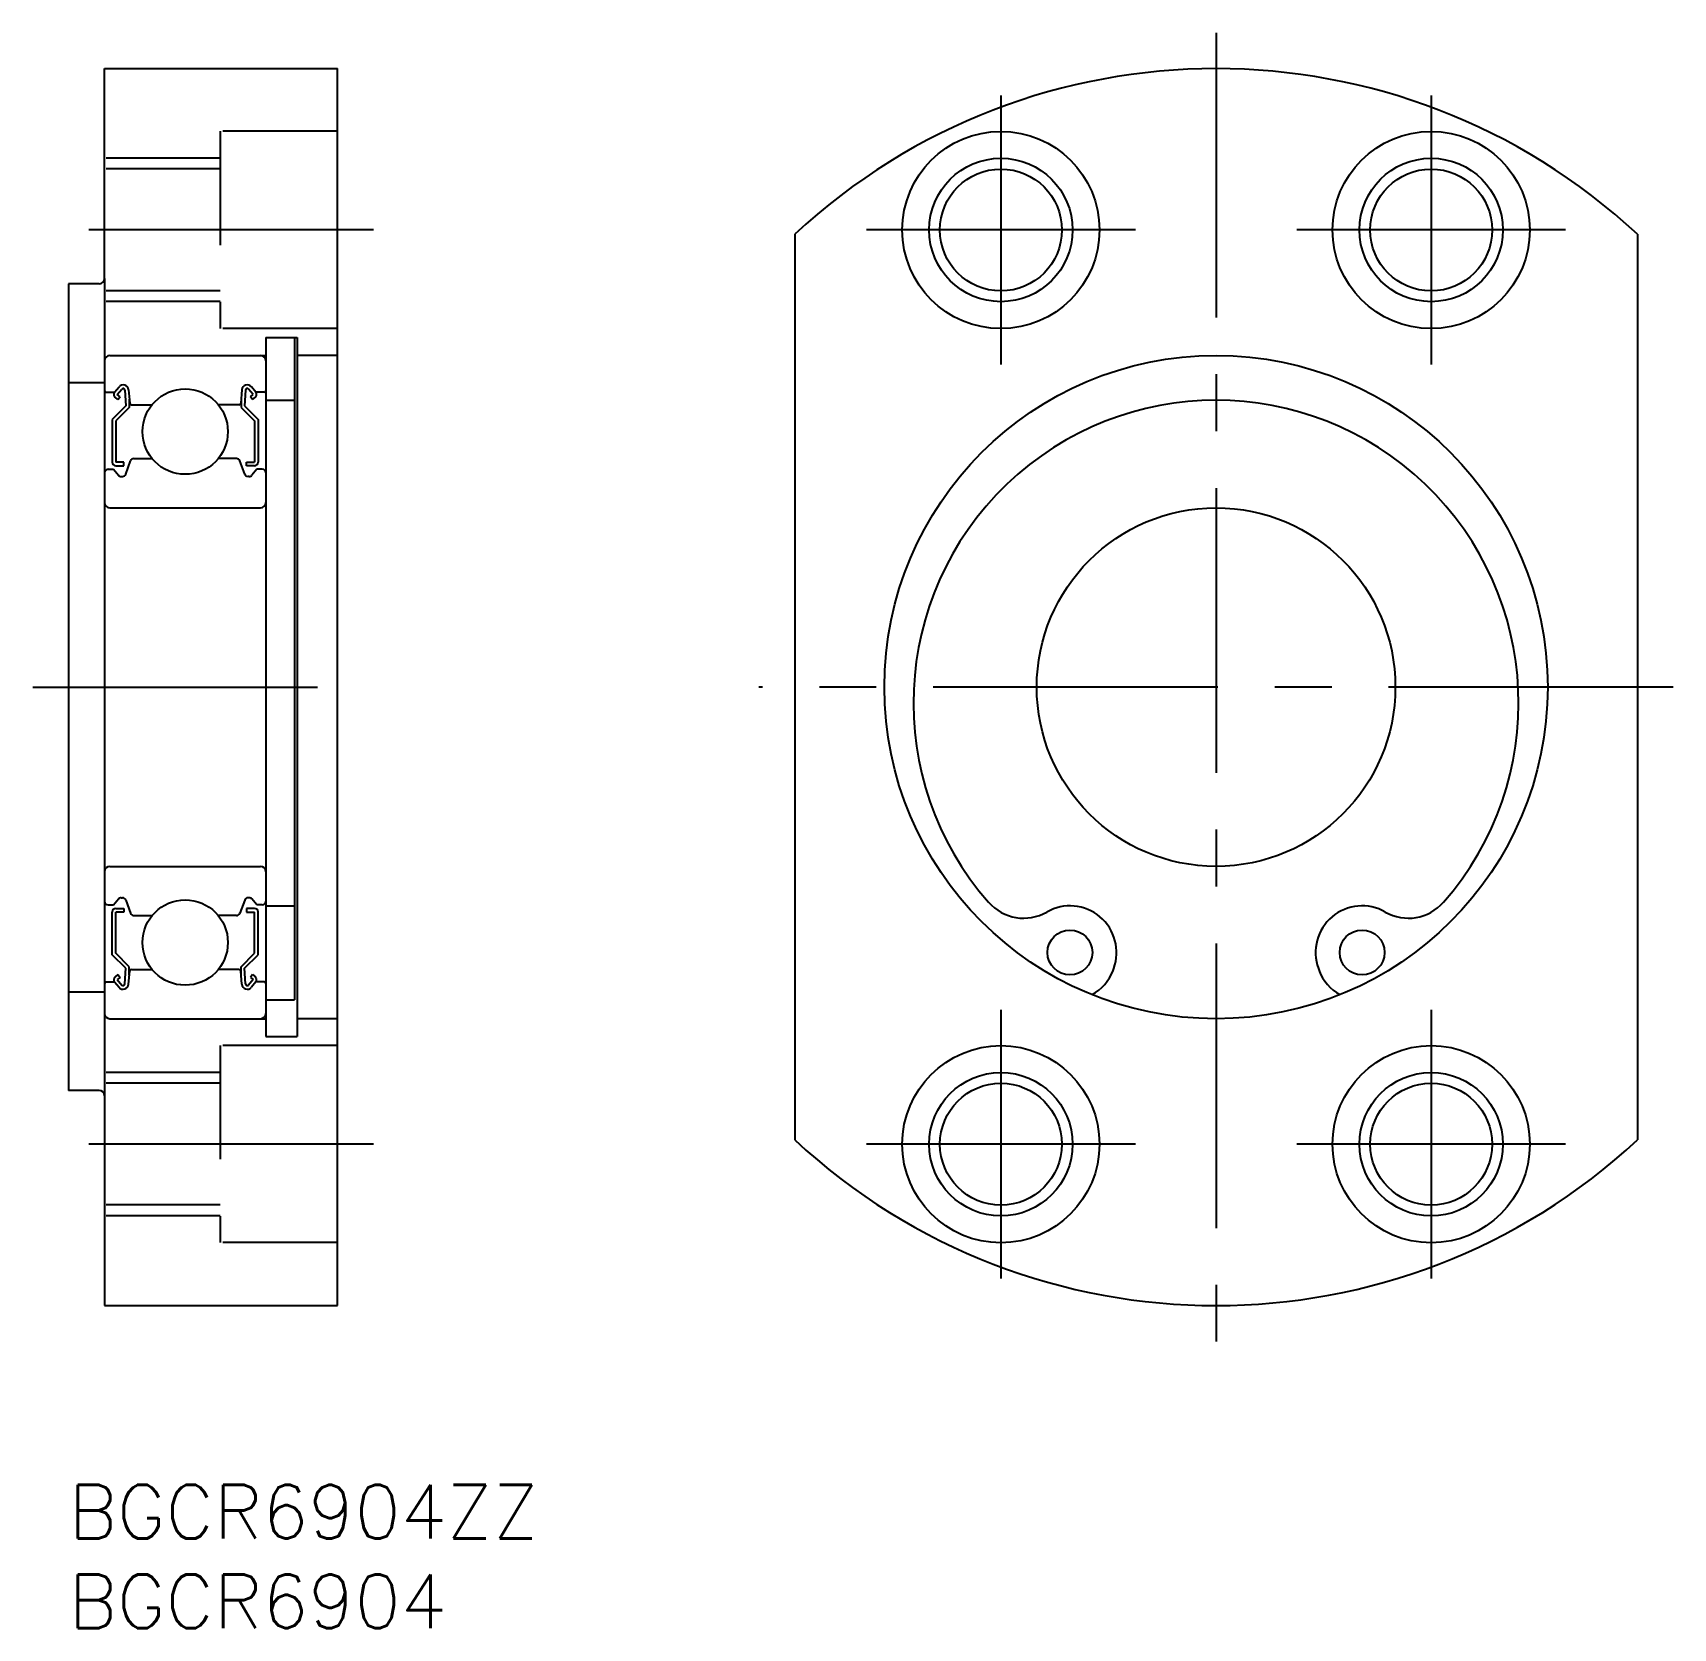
# Model space of a CAD drawing. Extents: x -2 to 89.5, y -8 to 81.
import ezdxf

# ---------------------------------------------------------------- set-up
doc = ezdxf.new("R2010")
doc.units = 0
doc.header["$LTSCALE"] = 0.5
doc.linetypes.add('CENTER', pattern=[50.8, 31.75, -6.35, 6.35, -6.35])
doc.linetypes.add('DASHED', pattern=[19.05, 12.7, -6.35])
for name, color, linetype in [('MSM_CENTER', 1, 'CENTER'), ('MSM_CONTINUOUS', 7, 'CONTINUOUS'), ('MSM_DASHED', 4, 'DASHED'), ('MSM_NARROW', 5, 'CONTINUOUS'), ('MSM_PART_NUMBER', 7, 'CONTINUOUS')]:
    doc.layers.add(name, color=color, linetype=linetype)
doc.styles.get("Standard").update_dxf_attribs({"font": 'txt.shx', "height": 3, "bigfont": 'bigfont.shx'})

# ---------------------------------------------------------------- blocks, each defined once
blk = doc.blocks.new('*U4')
at = {"layer": 'MSM_PART_NUMBER'}
blk.add_text('BGCR6904ZZ', height=3, dxfattribs=at).set_placement((0, -3))
blk = doc.blocks.new('*U5')
at = {"layer": 'MSM_PART_NUMBER'}
blk.add_text('BGCR6904', height=3, dxfattribs=at).set_placement((0, -8))

msp = doc.modelspace()

# ---------------------------------------------------------------- linework, layer by layer
at = {"layer": 'MSM_CENTER'}
for p, q in [((64, 81), (64, 8)), ((52, 77.5), (52, 62.5)), ((76, 77.5), (76, 62.5)), ((17, 70), (0, 70)), ((59.5, 70), (44.5, 70)), ((83.5, 70), (68.5, 70)), ((-2, 44.5), (17, 44.5)), ((89.5, 44.5), (38.5, 44.5)), ((52, 26.5), (52, 11.5)), ((76, 26.5), (76, 11.5)), ((17, 19), (0, 19)), ((59.5, 19), (44.5, 19)), ((83.5, 19), (68.5, 19))]:
    msp.add_line(p, q, dxfattribs=at)
at = {"layer": 'MSM_CONTINUOUS'}
for p, q in [((2, 67.3), (2, 79)), ((2, 79), (15, 79)), ((15, 10), (15, 79)), ((40.5, 69.759), (40.5, 19.241)), ((87.5, 69.759), (87.5, 19.241)), ((0, 67), (0, 22)), ((1.7, 67), (0, 67)), ((11, 64), (11, 25)), ((11, 64), (12.75, 64)), ((12.6, 64, -0.5), (12.6, 27.051, -0.5)), ((12.75, 64), (12.75, 25)), ((2, 62.7), (2, 26.3)), ((2.3, 63), (11, 63)), ((15, 63), (12.75, 63)), ((0, 61.5), (2, 61.5)), ((2.1, 60.95), (2.56, 60.95)), ((2.56, 60.95), (2.81, 61.247)), ((2.738, 60.54), (2.585, 60.668)), ((2.713, 60.821), (2.963, 61.119)), ((2.866, 60.693), (2.713, 60.821)), ((2.738, 60.54), (2.866, 60.693)), ((3.14, 61.06), (3.183, 60.183)), ((3.338, 61.081), (3.403, 60.341)), ((3.383, 60.57), (3.383, 60.1)), ((9.662, 61.081), (9.597, 60.341)), ((9.617, 60.57), (9.617, 60.1)), ((9.86, 61.06), (9.817, 60.183)), ((10.287, 60.821), (10.037, 61.119)), ((10.134, 60.693), (10.287, 60.821)), ((10.262, 60.54), (10.134, 60.693)), ((10.44, 60.95), (10.19, 61.247)), ((10.262, 60.54), (10.415, 60.668)), ((10.9, 60.95), (10.44, 60.95)), ((11, 60.5), (12.6, 60.5)), ((3.183, 60.183), (2.433, 59.433)), ((3.383, 60.1), (2.633, 59.35)), ((3.503, 60.25), (4.651, 60.25)), ((9.497, 60.25), (8.349, 60.25)), ((9.617, 60.1), (10.367, 59.35)), ((9.817, 60.183), (10.567, 59.433)), ((2.433, 59.433), (2.433, 57.05)), ((2.633, 59.35), (2.633, 57.05)), ((10.367, 59.35), (10.367, 57.05)), ((10.567, 59.433), (10.567, 57.05)), ((3.083, 57.05), (2.633, 57.05)), ((2.633, 56.85), (3.083, 56.85)), ((3.083, 56.85), (3.083, 57.05)), ((3.182, 56.382), (3.45, 57.118)), ((3.638, 57.25), (4.651, 57.25)), ((9.362, 57.25), (8.349, 57.25)), ((9.818, 56.382), (9.55, 57.118)), ((9.917, 57.05), (10.367, 57.05)), ((9.917, 56.85), (9.917, 57.05)), ((10.367, 56.85), (9.917, 56.85)), ((2.2, 56.65), (2.5, 56.65)), ((2.5, 56.65), (2.776, 56.321)), ((2.929, 56.25), (2.994, 56.25)), ((10.071, 56.25), (10.006, 56.25)), ((10.5, 56.65), (10.224, 56.321)), ((10.8, 56.65), (10.5, 56.65)), ((2.3, 54.5), (10.7, 54.5)), ((2.3, 34.5), (10.7, 34.5)), ((2.2, 32.35), (2.5, 32.35)), ((2.5, 32.35), (2.776, 32.679)), ((2.633, 32.15), (3.083, 32.15)), ((2.929, 32.75), (2.994, 32.75)), ((3.083, 32.15), (3.083, 31.95)), ((3.182, 32.618), (3.45, 31.882)), ((9.818, 32.618), (9.55, 31.882)), ((9.917, 32.15), (9.917, 31.95)), ((10.367, 32.15), (9.917, 32.15)), ((10.071, 32.75), (10.006, 32.75)), ((10.5, 32.35), (10.224, 32.679)), ((10.8, 32.35), (10.5, 32.35)), ((11, 32.295), (12.6, 32.295)), ((2.433, 29.567), (2.433, 31.95)), ((2.633, 29.65), (2.633, 31.95)), ((3.083, 31.95), (2.633, 31.95)), ((3.638, 31.75), (4.651, 31.75)), ((9.362, 31.75), (8.349, 31.75)), ((9.917, 31.95), (10.367, 31.95)), ((10.367, 29.65), (10.367, 31.95)), ((10.567, 29.567), (10.567, 31.95)), ((3.183, 28.817), (2.433, 29.567)), ((3.383, 28.9), (2.633, 29.65)), ((9.617, 28.9), (10.367, 29.65)), ((9.817, 28.817), (10.567, 29.567)), ((2.738, 28.46), (2.585, 28.332)), ((2.738, 28.46), (2.866, 28.307)), ((3.14, 27.94), (3.183, 28.817)), ((3.338, 27.919), (3.403, 28.659)), ((3.383, 28.43), (3.383, 28.9)), ((3.503, 28.75), (4.651, 28.75)), ((9.497, 28.75), (8.349, 28.75)), ((9.662, 27.919), (9.597, 28.659)), ((9.617, 28.43), (9.617, 28.9)), ((9.86, 27.94), (9.817, 28.817)), ((10.262, 28.46), (10.134, 28.307)), ((10.262, 28.46), (10.415, 28.332)), ((58.254, 28.697), (58.293, 28.807)), ((69.707, 28.807), (69.746, 28.697)), ((0, 27.5), (2, 27.5)), ((2.1, 28.05), (2.56, 28.05)), ((2.56, 28.05), (2.81, 27.753)), ((2.866, 28.307), (2.713, 28.179)), ((2.713, 28.179), (2.963, 27.881)), ((10.287, 28.179), (10.037, 27.881)), ((10.134, 28.307), (10.287, 28.179)), ((10.44, 28.05), (10.19, 27.753)), ((10.9, 28.05), (10.44, 28.05)), ((11, 27.051), (12.6, 27.051)), ((2.3, 26), (11, 26)), ((15, 26), (12.75, 26)), ((11, 25), (12.75, 25)), ((1.7, 22), (0, 22)), ((2, 21.7), (2, 10)), ((2, 10), (15, 10))]:
    msp.add_line(p, q, dxfattribs=at)
for centre, radius in [((52, 70), 5.5), ((76, 70), 5.5), ((52, 70), 3.4), ((76, 70), 3.4), ((64, 44.5), 18.5), ((6.5, 58.75), 2.381), ((64, 44.5), 10), ((6.5, 30.25), 2.381), ((55.85, 29.695), 1.25), ((72.15, 29.695), 1.25), ((52, 19), 5.5), ((76, 19), 5.5), ((52, 19), 3.4), ((76, 19), 3.4)]:
    msp.add_circle(centre, radius, dxfattribs=at)
for centre, radius, start, end in [((64, 44.5), 34.5, 47.06569, 132.93431), ((1.7, 67.3), 0.3, 270, 0), ((2.3, 62.7), 0.3, 90, 180), ((10.7, 62.7), 0.3, 0, 90), ((3.039, 61.055), 0.3, 4.99669, 140.001), ((9.961, 61.055), 0.3, 39.999, 175.00331), ((2.1, 61.05), 0.1, 180, 270), ((2.713, 60.821), 0.2, 140.001, 230.08006), ((3.04, 61.055), 0.1, 2.81988, 140.00119), ((9.96, 61.055), 0.1, 39.99881, 177.18012), ((10.287, 60.821), 0.2, 309.91994, 39.999), ((10.9, 61.05), 0.1, 270, 0), ((64, 43.625), 16.875, 318.73422, 221.26578), ((3.503, 60.35), 0.1, 184.99669, 269.9995), ((9.497, 60.35), 0.1, 270.0005, 355.00331), ((2.633, 57.05), 0.2, 180, 270), ((3.638, 57.05), 0.2, 90, 159.9919), ((9.362, 57.05), 0.2, 20.0081, 90), ((10.367, 57.05), 0.2, 270, 0), ((2.2, 56.45), 0.2, 90, 180), ((2.929, 56.45), 0.2, 219.9921, 270), ((2.994, 56.45), 0.2, 270, 339.9919), ((10.006, 56.45), 0.2, 200.0081, 270), ((10.071, 56.45), 0.2, 270, 320.0079), ((10.8, 56.45), 0.2, 0, 90), ((2.3, 54.8), 0.3, 180, 270), ((10.7, 54.8), 0.3, 270, 0), ((2.3, 34.2), 0.3, 90, 180), ((10.7, 34.2), 0.3, 0, 90), ((2.2, 32.55), 0.2, 180, 270), ((2.633, 31.95), 0.2, 90, 180), ((2.929, 32.55), 0.2, 90, 140.0079), ((2.994, 32.55), 0.2, 20.0081, 90), ((10.006, 32.55), 0.2, 90, 159.9919), ((10.071, 32.55), 0.2, 39.9921, 90), ((10.367, 31.95), 0.2, 0, 90), ((10.8, 32.55), 0.2, 270, 0), ((53.27, 34.21), 2.6, 221.26578, 299.74486), ((55.85, 29.695), 2.6, 340.01752, 119.74486), ((72.15, 29.695), 2.6, 60.25514, 199.98248), ((74.73, 34.21), 2.6, 240.25514, 318.73422), ((3.638, 31.95), 0.2, 200.0081, 270), ((9.362, 31.95), 0.2, 270, 339.9919), ((3.503, 28.65), 0.1, 90.0005, 175.00331), ((9.497, 28.65), 0.1, 4.99669, 89.9995), ((55.904, 29.551), 2.5, 297.99198, 340.01752), ((72.096, 29.551), 2.5, 199.98248, 242.00802), ((2.1, 27.95), 0.1, 90, 180), ((2.713, 28.179), 0.2, 129.91994, 219.999), ((3.039, 27.945), 0.3, 219.999, 355.00331), ((3.04, 27.945), 0.1, 219.99881, 357.18012), ((9.961, 27.945), 0.3, 184.99669, 320.001), ((9.96, 27.945), 0.1, 182.81988, 320.00119), ((10.287, 28.179), 0.2, 320.001, 50.08006), ((10.9, 27.95), 0.1, 0, 90), ((2.3, 26.3), 0.3, 180, 270), ((10.7, 26.3), 0.3, 270, 0), ((1.7, 21.7), 0.3, 0, 90), ((64, 44.5), 34.5, 227.06569, 312.93431)]:
    msp.add_arc(centre, radius, start, end, dxfattribs=at)
at = {"layer": 'MSM_DASHED'}
for p, q in [((8.443, 75.509), (8.443, 64.509)), ((14.943, 75.509), (8.443, 75.509)), ((8.443, 74.009), (2, 74.009)), ((8.443, 73.409), (2, 73.409)), ((2, 67.3), (2, 62.7)), ((8.443, 66.609), (2, 66.609)), ((8.443, 66.009), (2, 66.009)), ((14.943, 64.509), (8.443, 64.509)), ((2, 26.3), (2, 21.7)), ((14.943, 24.509), (8.443, 24.509)), ((8.443, 24.509), (8.443, 13.509)), ((8.443, 23.009), (2, 23.009)), ((8.443, 22.409), (2, 22.409)), ((8.443, 15.609), (2, 15.609)), ((8.443, 15.009), (2, 15.009)), ((14.943, 13.509), (8.443, 13.509))]:
    msp.add_line(p, q, dxfattribs=at)
at = {"layer": 'MSM_NARROW'}
for centre in [(52, 70), (76, 70), (52, 19), (76, 19)]:
    msp.add_circle(centre, 4, dxfattribs=at)

# ---------------------------------------------------------------- block references
at = {"layer": 'MSM_CONTINUOUS'}
for name in ['*U4', '*U5']:
    msp.add_blockref(name, (0, 0), dxfattribs=at)

doc.saveas('drawing.dxf')
